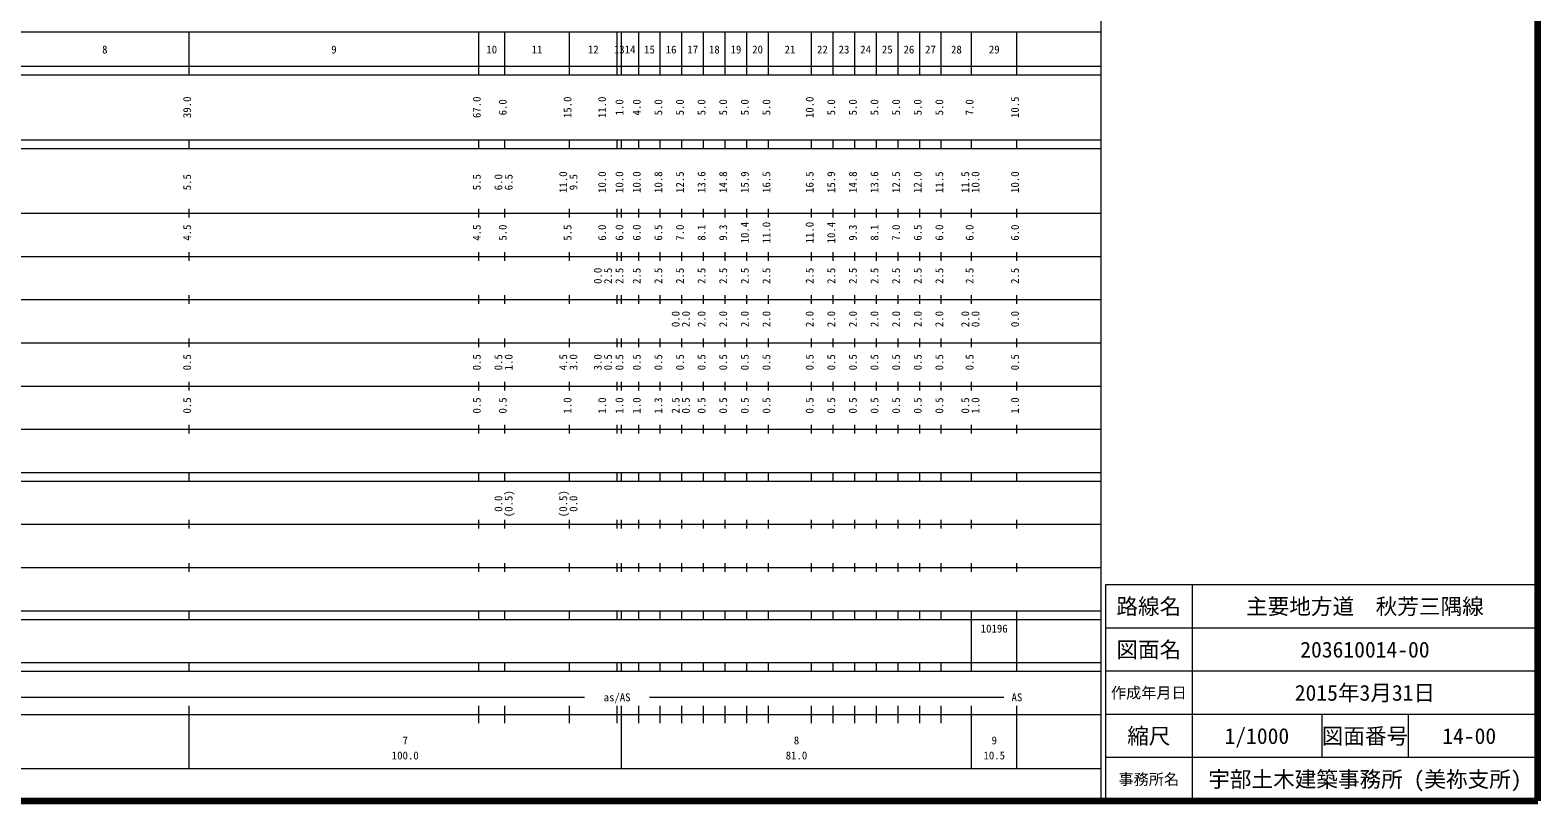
# Model space of a CAD drawing. Units: millimetres on the paper, enlarged 1000 times. Extents: x 40000 to 680000, y 20000 to 380000.
# Drawn here: x 331227 to 680000, y 20000 to 198357 of the extents above; entities that cross this region are included whole.
import ezdxf
from ezdxf.enums import TextEntityAlignment as Align

# ---------------------------------------------------------------- set-up
doc = ezdxf.new("R2010")
doc.units = ezdxf.units.MM
doc.header["$LTSCALE"] = 1000
for name, color, linetype, lineweight in [('M-TTL', 2, 'Continuous', 140), ('M-TTL-BAND', 7, 'Continuous', 13), ('M-TTL-FRAM', 2, 'Continuous', 18), ('M-TTL-LINE', 7, 'Continuous', 18)]:
    doc.layers.add(name, color=color, linetype=linetype, lineweight=lineweight)
doc.layers.add('M-TTL-TXT', color=7, linetype='Continuous')
doc.styles.add('ＭＳ ゴシック', font='')
doc.styles.get('ＭＳ ゴシック').set_extended_font_data('MS Gothic')

msp = doc.modelspace()

# ---------------------------------------------------------------- linework, layer by layer
at = {"layer": 'M-TTL'}
for p, q in [((680000, 20000), (680000, 380000)), ((40000, 20000), (680000, 20000))]:
    msp.add_line(p, q, dxfattribs=at)
at = {"layer": 'M-TTL-BAND'}
for p, q in [((579000, 20000), (579000, 370000)), ((68000, 198000), (579000, 198000)), ((368000, 188000), (368000, 198000)), ((435000, 188000), (435000, 198000)), ((441000, 188000), (441000, 198000)), ((456000, 188000), (456000, 198000)), ((467000, 188000), (467000, 198000)), ((468000, 188000), (468000, 198000)), ((472000, 188000), (472000, 198000)), ((477000, 188000), (477000, 198000)), ((482000, 188000), (482000, 198000)), ((487000, 188000), (487000, 198000)), ((492000, 188000), (492000, 198000)), ((497000, 188000), (497000, 198000)), ((502000, 188000), (502000, 198000)), ((512000, 188000), (512000, 198000)), ((517000, 188000), (517000, 198000)), ((522000, 188000), (522000, 198000)), ((527000, 188000), (527000, 198000)), ((532000, 188000), (532000, 198000)), ((537000, 188000), (537000, 198000)), ((542000, 188000), (542000, 198000)), ((549000, 188000), (549000, 198000)), ((559500, 188000), (559500, 198000)), ((40000, 190000), (579000, 190000)), ((40000, 188000), (579000, 188000)), ((40000, 173000), (579000, 173000)), ((40000, 171000), (579000, 171000)), ((368000, 171000), (368000, 173000)), ((435000, 171000), (435000, 173000)), ((441000, 171000), (441000, 173000)), ((456000, 171000), (456000, 173000)), ((467000, 171000), (467000, 173000)), ((468000, 171000), (468000, 173000)), ((472000, 171000), (472000, 173000)), ((477000, 171000), (477000, 173000)), ((482000, 171000), (482000, 173000)), ((487000, 171000), (487000, 173000)), ((492000, 171000), (492000, 173000)), ((497000, 171000), (497000, 173000)), ((502000, 171000), (502000, 173000)), ((512000, 171000), (512000, 173000)), ((517000, 171000), (517000, 173000)), ((522000, 171000), (522000, 173000)), ((527000, 171000), (527000, 173000)), ((532000, 171000), (532000, 173000)), ((537000, 171000), (537000, 173000)), ((542000, 171000), (542000, 173000)), ((549000, 171000), (549000, 173000)), ((559500, 171000), (559500, 173000)), ((368000, 155000), (368000, 157000)), ((435000, 155000), (435000, 157000)), ((441000, 155000), (441000, 157000)), ((456000, 155000), (456000, 157000)), ((467000, 155000), (467000, 157000)), ((468000, 155000), (468000, 157000)), ((472000, 155000), (472000, 157000)), ((477000, 155000), (477000, 157000)), ((482000, 155000), (482000, 157000)), ((487000, 155000), (487000, 157000)), ((492000, 155000), (492000, 157000)), ((497000, 155000), (497000, 157000)), ((502000, 155000), (502000, 157000)), ((512000, 155000), (512000, 157000)), ((517000, 155000), (517000, 157000)), ((522000, 155000), (522000, 157000)), ((527000, 155000), (527000, 157000)), ((532000, 155000), (532000, 157000)), ((537000, 155000), (537000, 157000)), ((542000, 155000), (542000, 157000)), ((549000, 155000), (549000, 157000)), ((559500, 155000), (559500, 157000)), ((40000, 156000), (579000, 156000)), ((368000, 145000), (368000, 147000)), ((435000, 145000), (435000, 147000)), ((441000, 145000), (441000, 147000)), ((456000, 145000), (456000, 147000)), ((467000, 145000), (467000, 147000)), ((468000, 145000), (468000, 147000)), ((472000, 145000), (472000, 147000)), ((477000, 145000), (477000, 147000)), ((482000, 145000), (482000, 147000)), ((487000, 145000), (487000, 147000)), ((492000, 145000), (492000, 147000)), ((497000, 145000), (497000, 147000)), ((502000, 145000), (502000, 147000)), ((512000, 145000), (512000, 147000)), ((517000, 145000), (517000, 147000)), ((522000, 145000), (522000, 147000)), ((527000, 145000), (527000, 147000)), ((532000, 145000), (532000, 147000)), ((537000, 145000), (537000, 147000)), ((542000, 145000), (542000, 147000)), ((549000, 145000), (549000, 147000)), ((559500, 145000), (559500, 147000)), ((46000, 146000), (579000, 146000)), ((368000, 135000), (368000, 137000)), ((435000, 135000), (435000, 137000)), ((441000, 135000), (441000, 137000)), ((456000, 135000), (456000, 137000)), ((467000, 135000), (467000, 137000)), ((468000, 135000), (468000, 137000)), ((472000, 135000), (472000, 137000)), ((477000, 135000), (477000, 137000)), ((482000, 135000), (482000, 137000)), ((487000, 135000), (487000, 137000)), ((492000, 135000), (492000, 137000)), ((497000, 135000), (497000, 137000)), ((502000, 135000), (502000, 137000)), ((512000, 135000), (512000, 137000)), ((517000, 135000), (517000, 137000)), ((522000, 135000), (522000, 137000)), ((527000, 135000), (527000, 137000)), ((532000, 135000), (532000, 137000)), ((537000, 135000), (537000, 137000)), ((542000, 135000), (542000, 137000)), ((549000, 135000), (549000, 137000)), ((559500, 135000), (559500, 137000)), ((52000, 136000), (579000, 136000)), ((46000, 126000), (579000, 126000)), ((368000, 125000), (368000, 127000)), ((435000, 125000), (435000, 127000)), ((441000, 125000), (441000, 127000)), ((456000, 125000), (456000, 127000)), ((467000, 125000), (467000, 127000)), ((468000, 125000), (468000, 127000)), ((472000, 125000), (472000, 127000)), ((477000, 125000), (477000, 127000)), ((482000, 125000), (482000, 127000)), ((487000, 125000), (487000, 127000)), ((492000, 125000), (492000, 127000)), ((497000, 125000), (497000, 127000)), ((502000, 125000), (502000, 127000)), ((512000, 125000), (512000, 127000)), ((517000, 125000), (517000, 127000)), ((522000, 125000), (522000, 127000)), ((527000, 125000), (527000, 127000)), ((532000, 125000), (532000, 127000)), ((537000, 125000), (537000, 127000)), ((542000, 125000), (542000, 127000)), ((549000, 125000), (549000, 127000)), ((559500, 125000), (559500, 127000)), ((52000, 116000), (579000, 116000)), ((368000, 115000), (368000, 117000)), ((435000, 115000), (435000, 117000)), ((441000, 115000), (441000, 117000)), ((456000, 115000), (456000, 117000)), ((467000, 115000), (467000, 117000)), ((468000, 115000), (468000, 117000)), ((472000, 115000), (472000, 117000)), ((477000, 115000), (477000, 117000)), ((482000, 115000), (482000, 117000)), ((487000, 115000), (487000, 117000)), ((492000, 115000), (492000, 117000)), ((497000, 115000), (497000, 117000)), ((502000, 115000), (502000, 117000)), ((512000, 115000), (512000, 117000)), ((517000, 115000), (517000, 117000)), ((522000, 115000), (522000, 117000)), ((527000, 115000), (527000, 117000)), ((532000, 115000), (532000, 117000)), ((537000, 115000), (537000, 117000)), ((542000, 115000), (542000, 117000)), ((549000, 115000), (549000, 117000)), ((559500, 115000), (559500, 117000)), ((46000, 106000), (579000, 106000)), ((368000, 105000), (368000, 107000)), ((435000, 105000), (435000, 107000)), ((441000, 105000), (441000, 107000)), ((456000, 105000), (456000, 107000)), ((467000, 105000), (467000, 107000)), ((468000, 105000), (468000, 107000)), ((472000, 105000), (472000, 107000)), ((477000, 105000), (477000, 107000)), ((482000, 105000), (482000, 107000)), ((487000, 105000), (487000, 107000)), ((492000, 105000), (492000, 107000)), ((497000, 105000), (497000, 107000)), ((502000, 105000), (502000, 107000)), ((512000, 105000), (512000, 107000)), ((517000, 105000), (517000, 107000)), ((522000, 105000), (522000, 107000)), ((527000, 105000), (527000, 107000)), ((532000, 105000), (532000, 107000)), ((537000, 105000), (537000, 107000)), ((542000, 105000), (542000, 107000)), ((549000, 105000), (549000, 107000)), ((559500, 105000), (559500, 107000)), ((40000, 96000), (579000, 96000)), ((368000, 94000), (368000, 96000)), ((435000, 94000), (435000, 96000)), ((441000, 94000), (441000, 96000)), ((456000, 94000), (456000, 96000)), ((467000, 94000), (467000, 96000)), ((468000, 94000), (468000, 96000)), ((472000, 94000), (472000, 96000)), ((477000, 94000), (477000, 96000)), ((482000, 94000), (482000, 96000)), ((487000, 94000), (487000, 96000)), ((492000, 94000), (492000, 96000)), ((497000, 94000), (497000, 96000)), ((502000, 94000), (502000, 96000)), ((512000, 94000), (512000, 96000)), ((517000, 94000), (517000, 96000)), ((522000, 94000), (522000, 96000)), ((527000, 94000), (527000, 96000)), ((532000, 94000), (532000, 96000)), ((537000, 94000), (537000, 96000)), ((542000, 94000), (542000, 96000)), ((549000, 94000), (549000, 96000)), ((559500, 94000), (559500, 96000)), ((40000, 94000), (579000, 94000)), ((49000, 84000), (579000, 84000)), ((368000, 83000), (368000, 85000)), ((435000, 83000), (435000, 85000)), ((441000, 83000), (441000, 85000)), ((456000, 83000), (456000, 85000)), ((467000, 83000), (467000, 85000)), ((468000, 83000), (468000, 85000)), ((472000, 83000), (472000, 85000)), ((477000, 83000), (477000, 85000)), ((482000, 83000), (482000, 85000)), ((487000, 83000), (487000, 85000)), ((492000, 83000), (492000, 85000)), ((497000, 83000), (497000, 85000)), ((502000, 83000), (502000, 85000)), ((512000, 83000), (512000, 85000)), ((517000, 83000), (517000, 85000)), ((522000, 83000), (522000, 85000)), ((527000, 83000), (527000, 85000)), ((532000, 83000), (532000, 85000)), ((537000, 83000), (537000, 85000)), ((542000, 83000), (542000, 85000)), ((549000, 83000), (549000, 85000)), ((559500, 83000), (559500, 85000)), ((40000, 74000), (579000, 74000)), ((368000, 73000), (368000, 75000)), ((435000, 73000), (435000, 75000)), ((441000, 73000), (441000, 75000)), ((456000, 73000), (456000, 75000)), ((467000, 73000), (467000, 75000)), ((468000, 73000), (468000, 75000)), ((472000, 73000), (472000, 75000)), ((477000, 73000), (477000, 75000)), ((482000, 73000), (482000, 75000)), ((487000, 73000), (487000, 75000)), ((492000, 73000), (492000, 75000)), ((497000, 73000), (497000, 75000)), ((502000, 73000), (502000, 75000)), ((512000, 73000), (512000, 75000)), ((517000, 73000), (517000, 75000)), ((522000, 73000), (522000, 75000)), ((527000, 73000), (527000, 75000)), ((532000, 73000), (532000, 75000)), ((537000, 73000), (537000, 75000)), ((542000, 73000), (542000, 75000)), ((549000, 73000), (549000, 75000)), ((559500, 73000), (559500, 75000)), ((40000, 64000), (579000, 64000)), ((368000, 62000), (368000, 64000)), ((435000, 62000), (435000, 64000)), ((441000, 62000), (441000, 64000)), ((456000, 62000), (456000, 64000)), ((467000, 62000), (467000, 64000)), ((468000, 62000), (468000, 64000)), ((472000, 62000), (472000, 64000)), ((477000, 62000), (477000, 64000)), ((482000, 62000), (482000, 64000)), ((487000, 62000), (487000, 64000)), ((492000, 62000), (492000, 64000)), ((497000, 62000), (497000, 64000)), ((502000, 62000), (502000, 64000)), ((512000, 62000), (512000, 64000)), ((517000, 62000), (517000, 64000)), ((522000, 62000), (522000, 64000)), ((527000, 62000), (527000, 64000)), ((532000, 62000), (532000, 64000)), ((537000, 62000), (537000, 64000)), ((542000, 62000), (542000, 64000)), ((549000, 62000), (549000, 64000)), ((559500, 62000), (559500, 64000)), ((40000, 62000), (579000, 62000)), ((549000, 52000), (549000, 62000)), ((559500, 52000), (559500, 62000)), ((40000, 52000), (579000, 52000)), ((40000, 50000), (579000, 50000)), ((368000, 50000), (368000, 52000)), ((435000, 50000), (435000, 52000)), ((441000, 50000), (441000, 52000)), ((456000, 50000), (456000, 52000)), ((467000, 50000), (467000, 52000)), ((468000, 50000), (468000, 52000)), ((472000, 50000), (472000, 52000)), ((477000, 50000), (477000, 52000)), ((482000, 50000), (482000, 52000)), ((487000, 50000), (487000, 52000)), ((492000, 50000), (492000, 52000)), ((497000, 50000), (497000, 52000)), ((502000, 50000), (502000, 52000)), ((512000, 50000), (512000, 52000)), ((517000, 50000), (517000, 52000)), ((522000, 50000), (522000, 52000)), ((527000, 50000), (527000, 52000)), ((532000, 50000), (532000, 52000)), ((537000, 50000), (537000, 52000)), ((542000, 50000), (542000, 52000)), ((549000, 50000), (549000, 52000)), ((559500, 50000), (559500, 52000)), ((282000, 44000), (459500, 44000)), ((368000, 27500), (368000, 42000)), ((435000, 38000), (435000, 42000)), ((441000, 38000), (441000, 42000)), ((456000, 38000), (456000, 42000)), ((467000, 38000), (467000, 42000)), ((468000, 27500), (468000, 42000)), ((472000, 38000), (472000, 42000)), ((474500, 44000), (556500, 44000)), ((477000, 38000), (477000, 42000)), ((482000, 38000), (482000, 42000)), ((487000, 38000), (487000, 42000)), ((492000, 38000), (492000, 42000)), ((497000, 38000), (497000, 42000)), ((502000, 38000), (502000, 42000)), ((512000, 38000), (512000, 42000)), ((517000, 38000), (517000, 42000)), ((522000, 38000), (522000, 42000)), ((527000, 38000), (527000, 42000)), ((532000, 38000), (532000, 42000)), ((537000, 38000), (537000, 42000)), ((542000, 38000), (542000, 42000)), ((549000, 27500), (549000, 42000)), ((559500, 27500), (559500, 42000)), ((40000, 40000), (579000, 40000)), ((68000, 27500), (579000, 27500))]:
    msp.add_line(p, q, dxfattribs=at)
at = {"layer": 'M-TTL-FRAM'}
for p, q in [((680000, 70000), (580000, 70000)), ((580000, 70000), (580000, 20000))]:
    msp.add_line(p, q, dxfattribs=at)
at = {"layer": 'M-TTL-LINE'}
for p, q in [((600000, 70000), (600000, 20000)), ((680000, 60000), (580000, 60000)), ((680000, 50000), (580000, 50000)), ((680000, 40000), (580000, 40000)), ((630000, 40000), (630000, 30000)), ((650000, 40000), (650000, 30000)), ((680000, 30000), (580000, 30000))]:
    msp.add_line(p, q, dxfattribs=at)

# ---------------------------------------------------------------- texts
at = {"layer": 'M-TTL-BAND', "style": 'ＭＳ ゴシック'}
for s, p in [('8', (348500, 192405)), ('9', (401500, 192405)), ('10', (438000, 192405)), ('11', (448500, 192405)), ('12', (461500, 192405)), ('13', (467500, 192405)), ('14', (470000, 192405)), ('15', (474500, 192405)), ('16', (479500, 192405)), ('17', (484500, 192405)), ('18', (489500, 192405)), ('19', (494500, 192405)), ('20', (499500, 192405)), ('21', (507000, 192405)), ('22', (514500, 192405)), ('23', (519500, 192405)), ('24', (524500, 192405)), ('25', (529500, 192405)), ('26', (534500, 192405)), ('27', (539500, 192405)), ('28', (545500, 192405)), ('29', (554250, 192405)), ('as/AS', (467000, 42500)), ('AS', (559500, 42500)), ('8', (508500, 32523)), ('9', (554250, 32523)), ('100.0', (418000, 29033)), ('7', (418000, 32523)), ('81.0', (508500, 29033)), ('10.5', (554250, 29033))]:
    msp.add_text(s, height=1833, dxfattribs=at).set_placement(p, align=Align.BOTTOM_CENTER)
for s, p in [('39.0', (369000, 180500)), ('67.0', (436000, 180500)), ('6.0', (442000, 180500)), ('15.0', (457000, 180500)), ('11.0', (465000, 180500)), ('1.0', (469000, 180500)), ('4.0', (473000, 180500)), ('5.0', (478000, 180500)), ('5.0', (483000, 180500)), ('5.0', (488000, 180500)), ('5.0', (493000, 180500)), ('5.0', (498000, 180500)), ('5.0', (503000, 180500)), ('10.0', (513000, 180500)), ('5.0', (518000, 180500)), ('5.0', (523000, 180500)), ('5.0', (528000, 180500)), ('5.0', (533000, 180500)), ('5.0', (538000, 180500)), ('5.0', (543000, 180500)), ('7.0', (550000, 180500)), ('10.5', (560500, 180500)), ('5.5', (369000, 163174)), ('5.5', (436000, 163174)), ('6.0', (441000, 163174)), ('6.5', (443370, 163174)), ('11.0', (456000, 163174)), ('9.5', (458370, 163174)), ('10.0', (465000, 163174)), ('10.0', (469000, 163174)), ('10.0', (473000, 163174)), ('10.8', (478000, 163174)), ('12.5', (483000, 163174)), ('13.6', (488000, 163174)), ('14.8', (493000, 163174)), ('15.9', (498000, 163174)), ('16.5', (503000, 163174)), ('16.5', (513000, 163174)), ('15.9', (518000, 163174)), ('14.8', (523000, 163174)), ('13.6', (528000, 163174)), ('12.5', (533000, 163174)), ('12.0', (538000, 163174)), ('11.5', (543000, 163174)), ('11.5', (549000, 163174)), ('10.0', (551370, 163174)), ('10.0', (560500, 163174)), ('10.4', (498000, 151500)), ('11.0', (503000, 151500)), ('11.0', (513000, 151500)), ('10.4', (518000, 151500)), ('4.5', (369000, 151500)), ('4.5', (436000, 151500)), ('5.0', (442000, 151500)), ('5.5', (457000, 151500)), ('6.0', (465000, 151500)), ('6.0', (469000, 151500)), ('6.0', (473000, 151500)), ('6.5', (478000, 151500)), ('7.0', (483000, 151500)), ('8.1', (488000, 151500)), ('9.3', (493000, 151500)), ('9.3', (523000, 151500)), ('8.1', (528000, 151500)), ('7.0', (533000, 151500)), ('6.5', (538000, 151500)), ('6.0', (543000, 151500)), ('6.0', (550000, 151500)), ('6.0', (560500, 151500)), ('0.0', (464000, 141500)), ('2.5', (466370, 141500)), ('2.5', (469000, 141500)), ('2.5', (473000, 141500)), ('2.5', (478000, 141500)), ('2.5', (483000, 141500)), ('2.5', (488000, 141500)), ('2.5', (493000, 141500)), ('2.5', (498000, 141500)), ('2.5', (503000, 141500)), ('2.5', (513000, 141500)), ('2.5', (518000, 141500)), ('2.5', (523000, 141500)), ('2.5', (528000, 141500)), ('2.5', (533000, 141500)), ('2.5', (538000, 141500)), ('2.5', (543000, 141500)), ('2.5', (550000, 141500)), ('2.5', (560500, 141500)), ('0.0', (482000, 131500)), ('2.0', (484370, 131500)), ('2.0', (488000, 131500)), ('2.0', (493000, 131500)), ('2.0', (498000, 131500)), ('2.0', (503000, 131500)), ('2.0', (513000, 131500)), ('2.0', (518000, 131500)), ('2.0', (523000, 131500)), ('2.0', (528000, 131500)), ('2.0', (533000, 131500)), ('2.0', (538000, 131500)), ('2.0', (543000, 131500)), ('2.0', (549000, 131500)), ('0.0', (551370, 131500)), ('0.0', (560500, 131500)), ('0.5', (369000, 121500)), ('0.5', (436000, 121500)), ('0.5', (441000, 121500)), ('1.0', (443370, 121500)), ('4.5', (456000, 121500)), ('3.0', (458370, 121500)), ('3.0', (464000, 121500)), ('0.5', (466370, 121500)), ('0.5', (469000, 121500)), ('0.5', (473000, 121500)), ('0.5', (478000, 121500)), ('0.5', (483000, 121500)), ('0.5', (488000, 121500)), ('0.5', (493000, 121500)), ('0.5', (498000, 121500)), ('0.5', (503000, 121500)), ('0.5', (513000, 121500)), ('0.5', (518000, 121500)), ('0.5', (523000, 121500)), ('0.5', (528000, 121500)), ('0.5', (533000, 121500)), ('0.5', (538000, 121500)), ('0.5', (543000, 121500)), ('0.5', (550000, 121500)), ('0.5', (560500, 121500)), ('0.5', (369000, 111500)), ('0.5', (436000, 111500)), ('0.5', (442000, 111500)), ('1.0', (457000, 111500)), ('1.0', (465000, 111500)), ('1.0', (469000, 111500)), ('1.0', (473000, 111500)), ('1.3', (478000, 111500)), ('2.5', (482000, 111500)), ('0.5', (484370, 111500)), ('0.5', (488000, 111500)), ('0.5', (493000, 111500)), ('0.5', (498000, 111500)), ('0.5', (503000, 111500)), ('0.5', (513000, 111500)), ('0.5', (518000, 111500)), ('0.5', (523000, 111500)), ('0.5', (528000, 111500)), ('0.5', (533000, 111500)), ('0.5', (538000, 111500)), ('0.5', (543000, 111500)), ('0.5', (549000, 111500)), ('1.0', (551370, 111500)), ('1.0', (560500, 111500)), ('(0.5)', (443370, 88764)), ('(0.5)', (456000, 88764)), ('0.0', (441000, 88764)), ('0.0', (458370, 88764))]:
    msp.add_text(s, height=1833, rotation=90, dxfattribs=at).set_placement(p, align=Align.BOTTOM_CENTER)
msp.add_text('10196', height=1833, dxfattribs=at).set_placement((551125, 58405), align=Align.BOTTOM_LEFT)
at = {"layer": 'M-TTL-TXT', "style": 'ＭＳ ゴシック'}
for s, height, p in [('路線名', 3666, (590000, 65000)), ('路線名', 3666, (590000, 65000)), ('主要地方道\u3000秋芳三隅線', 3666, (640000, 65000)), ('図面名', 3666, (590000, 55000)), ('図面名', 3666, (590000, 55000)), ('203610014-00', 3666, (640000, 55000)), ('作成年月日', 2566, (590000, 45000)), ('作成年月日', 2566, (590000, 45000)), ('2015年3月31日', 3666, (640000, 45000)), ('縮尺', 3666, (590000, 35000)), ('縮尺', 3666, (590000, 35000)), ('1/1000', 3666, (615000, 35000)), ('図面番号', 3666, (640000, 35000)), ('図面番号', 3666, (640000, 35000)), ('14-00', 3666, (664125, 35000)), ('事務所名', 2566, (590000, 25000)), ('事務所名', 2566, (590000, 25000)), ('宇部土木建築事務所 (美祢支所)', 3666, (640000, 25000))]:
    msp.add_text(s, height=height, dxfattribs=at).set_placement(p, align=Align.MIDDLE_CENTER)

doc.saveas('drawing.dxf')
